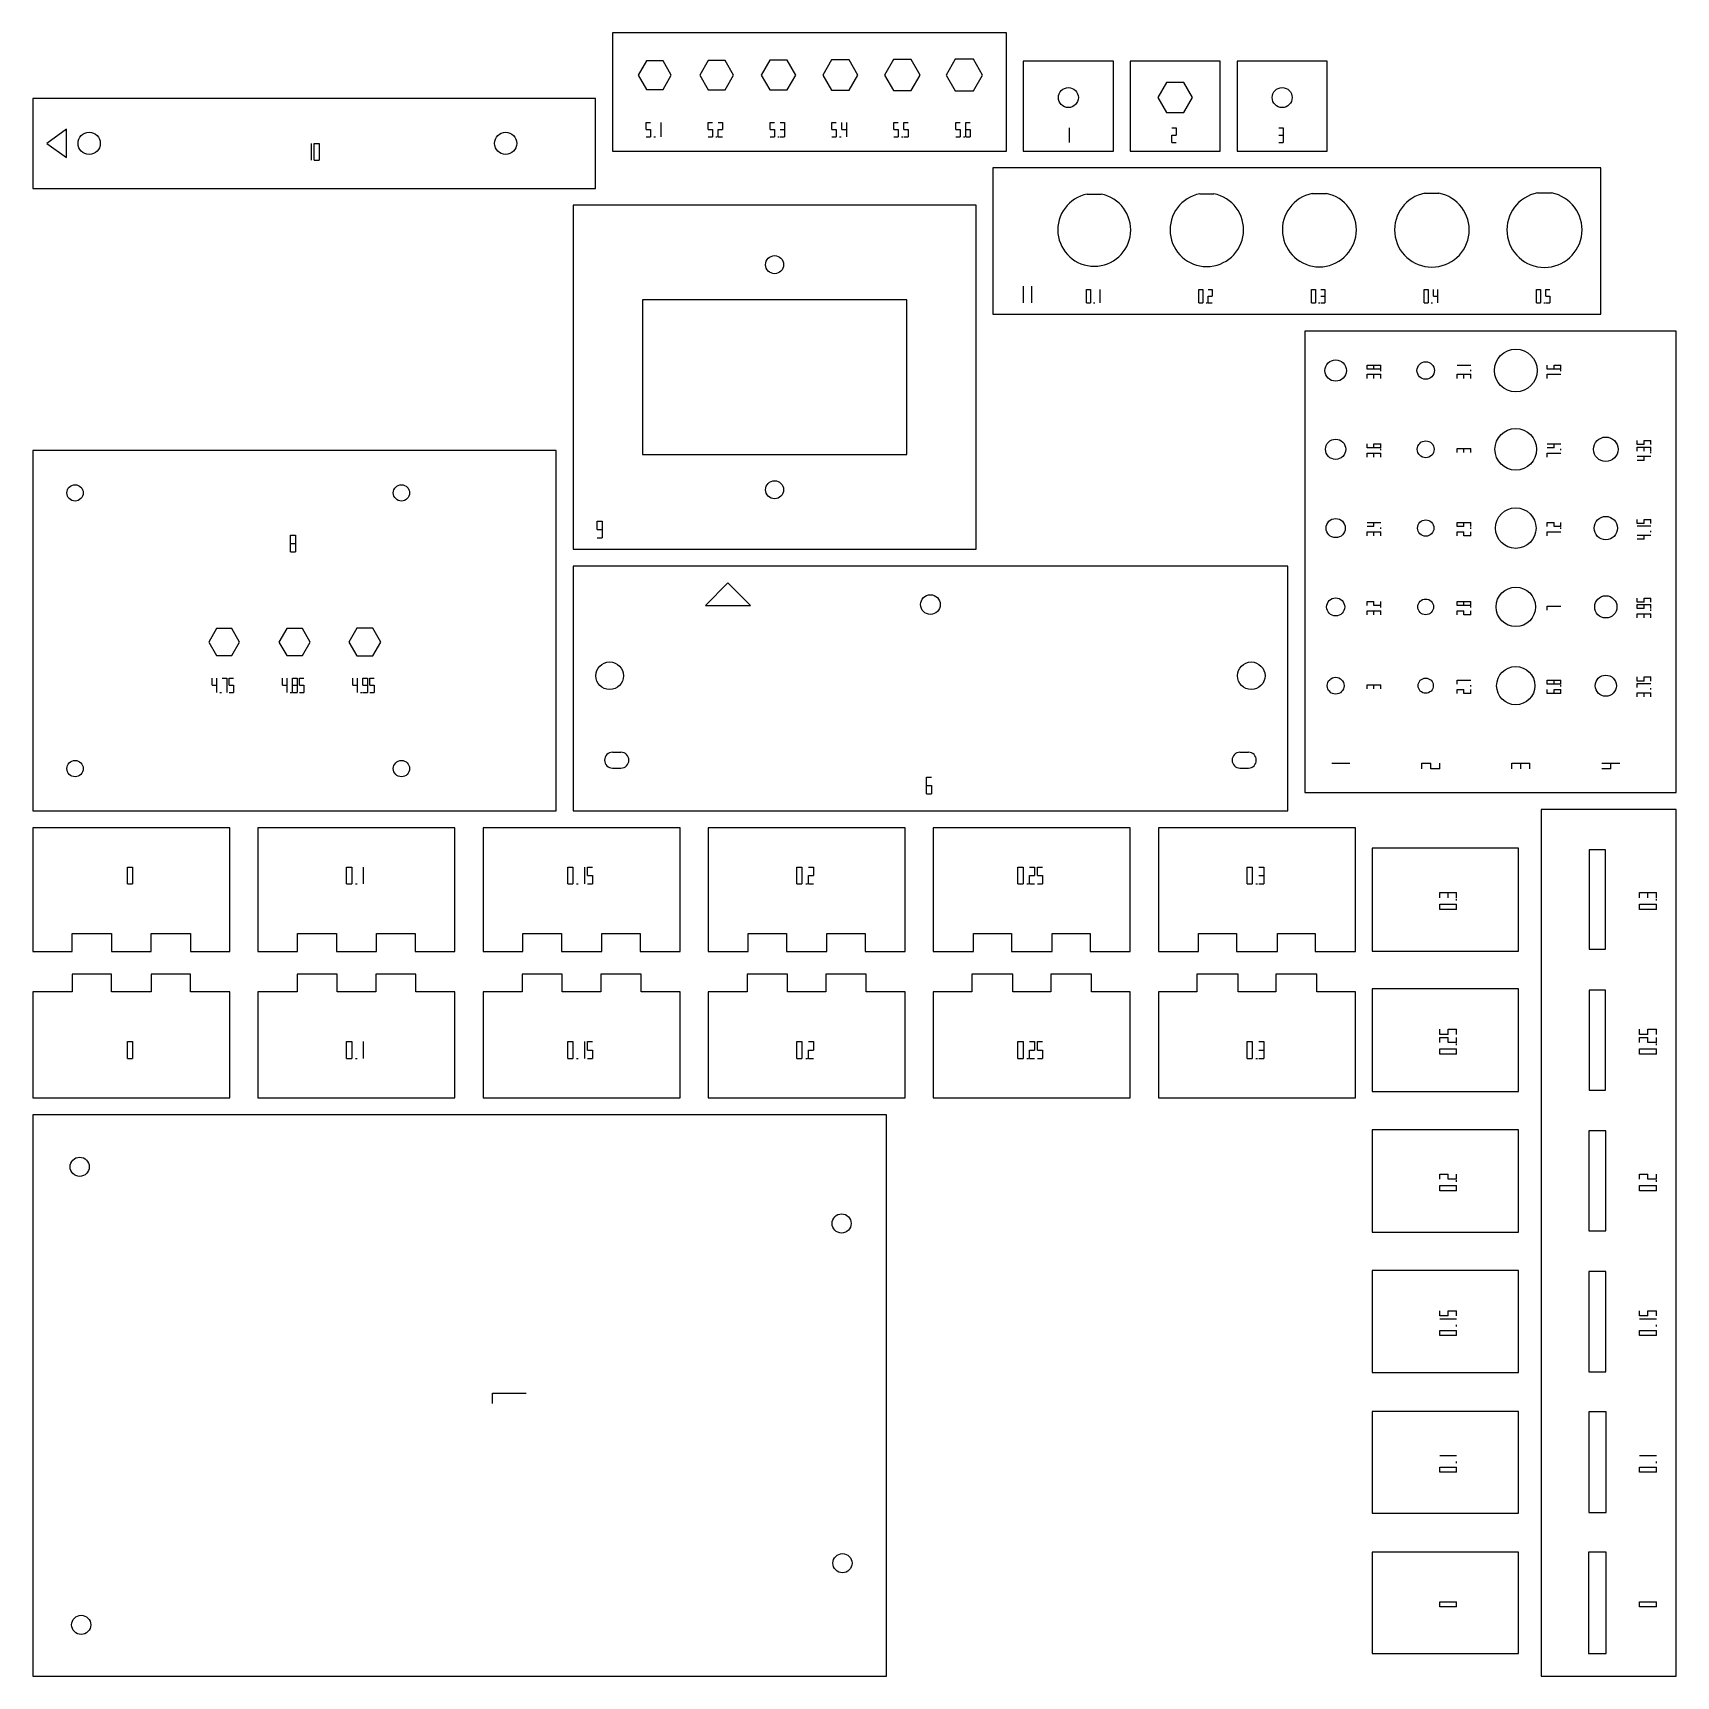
# Model space of a CAD drawing. Extents: x 0 to 292, y 0 to 292.
import ezdxf

# ---------------------------------------------------------------- set-up
doc = ezdxf.new("R2010")
doc.units = 0
doc.layers.add('CUT', color=1, linetype='CONTINUOUS')
doc.layers.add('SCORE', color=5, linetype='CONTINUOUS')

msp = doc.modelspace()

# ---------------------------------------------------------------- linework, layer by layer
at = {"layer": 'CUT'}
for p, q in [((173, 292), (103, 292)), ((103, 292), (103, 271)), ((173, 271), (173, 292)), ((109.0278, 287.05), (107.5555, 284.5)), ((111.9722, 287.05), (109.0278, 287.05)), ((113.4445, 284.5), (111.9722, 287.05)), ((119.9989, 287.1), (118.4978, 284.5)), ((123.0011, 287.1), (119.9989, 287.1)), ((124.5022, 284.5), (123.0011, 287.1)), ((130.97, 287.15), (129.44, 284.5)), ((134.03, 287.15), (130.97, 287.15)), ((135.56, 284.5), (134.03, 287.15)), ((141.9412, 287.2), (140.3823, 284.5)), ((145.0588, 287.2), (141.9412, 287.2)), ((146.6177, 284.5), (145.0588, 287.2)), ((152.9123, 287.25), (151.3246, 284.5)), ((156.0877, 287.25), (152.9123, 287.25)), ((157.6754, 284.5), (156.0877, 287.25)), ((163.8834, 287.3), (162.2668, 284.5)), ((167.1166, 287.3), (163.8834, 287.3)), ((168.7332, 284.5), (167.1166, 287.3)), ((192, 287), (176, 287)), ((176, 287), (176, 271)), ((192, 271), (192, 287)), ((211, 287), (195, 287)), ((195, 287), (195, 271)), ((211, 271), (211, 287)), ((230, 287), (214, 287)), ((214, 287), (214, 271)), ((230, 271), (230, 287)), ((107.5555, 284.5), (109.0278, 281.95)), ((111.9722, 281.95), (113.4445, 284.5)), ((118.4978, 284.5), (119.9989, 281.9)), ((123.0011, 281.9), (124.5022, 284.5)), ((129.44, 284.5), (130.97, 281.85)), ((134.03, 281.85), (135.56, 284.5)), ((140.3823, 284.5), (141.9412, 281.8)), ((145.0588, 281.8), (146.6177, 284.5)), ((151.3246, 284.5), (152.9123, 281.75)), ((156.0877, 281.75), (157.6754, 284.5)), ((162.2668, 284.5), (163.8834, 281.7)), ((167.1166, 281.7), (168.7332, 284.5)), ((100, 280.36), (0, 280.36)), ((0, 280.36), (0, 264.36)), ((100, 264.36), (100, 280.36)), ((109.0278, 281.95), (111.9722, 281.95)), ((119.9989, 281.9), (123.0011, 281.9)), ((130.97, 281.85), (134.03, 281.85)), ((141.9412, 281.8), (145.0588, 281.8)), ((152.9123, 281.75), (156.0877, 281.75)), ((163.8834, 281.7), (167.1166, 281.7)), ((201.4556, 283.175), (199.9112, 280.5)), ((199.9112, 280.5), (201.4556, 277.825)), ((204.5444, 283.175), (201.4556, 283.175)), ((206.0888, 280.5), (204.5444, 283.175)), ((204.5444, 277.825), (206.0888, 280.5)), ((201.4556, 277.825), (204.5444, 277.825)), ((6, 274.86), (2.5, 272.36)), ((6, 269.86), (6, 274.86)), ((2.5, 272.36), (6, 269.86)), ((103, 271), (173, 271)), ((176, 271), (192, 271)), ((195, 271), (211, 271)), ((214, 271), (230, 271)), ((278.6, 268), (170.6, 268)), ((170.6, 268), (170.6, 242)), ((278.6, 242), (278.6, 268)), ((0, 264.36), (100, 264.36)), ((187.3592, 263.355), (189.8408, 263.355)), ((207.3544, 263.405), (209.8456, 263.405)), ((227.3496, 263.455), (229.8504, 263.455)), ((247.3448, 263.505), (249.8552, 263.505)), ((267.34, 263.555), (269.86, 263.555)), ((167.6, 261.36), (96, 261.36)), ((96, 261.36), (96, 200.26)), ((167.6, 200.26), (167.6, 261.36)), ((155.275, 244.535), (108.325, 244.535)), ((108.325, 244.535), (108.325, 217.085)), ((155.275, 217.085), (155.275, 244.535)), ((170.6, 242), (278.6, 242)), ((292, 239), (226, 239)), ((226, 239), (226, 157)), ((292, 157), (292, 239)), ((93, 217.76), (0, 217.76)), ((0, 217.76), (0, 153.76)), ((93, 153.76), (93, 217.76)), ((108.325, 217.085), (155.275, 217.085)), ((96, 200.26), (167.6, 200.26)), ((223, 197.26), (96, 197.26)), ((96, 197.26), (96, 153.76)), ((223, 153.76), (223, 197.26)), ((123.5, 194.26), (119.5, 190.26)), ((127.5, 190.26), (123.5, 194.26)), ((119.5, 190.26), (127.5, 190.26)), ((32.6288, 186.135), (31.2576, 183.76)), ((35.3712, 186.135), (32.6288, 186.135)), ((36.7424, 183.76), (35.3712, 186.135)), ((45.0999, 186.185), (43.6999, 183.76)), ((47.9001, 186.185), (45.0999, 186.185)), ((49.3001, 183.76), (47.9001, 186.185)), ((57.5711, 186.235), (56.1421, 183.76)), ((60.4289, 186.235), (57.5711, 186.235)), ((61.8579, 183.76), (60.4289, 186.235)), ((31.2576, 183.76), (32.6288, 181.385)), ((32.6288, 181.385), (35.3712, 181.385)), ((35.3712, 181.385), (36.7424, 183.76)), ((43.6999, 183.76), (45.0999, 181.335)), ((45.0999, 181.335), (47.9001, 181.335)), ((47.9001, 181.335), (49.3001, 183.76)), ((56.1421, 183.76), (57.5711, 181.285)), ((57.5711, 181.285), (60.4289, 181.285)), ((60.4289, 181.285), (61.8579, 183.76)), ((103, 164.16), (104.5, 164.16)), ((214.5, 164.16), (216, 164.16)), ((103, 161.36), (104.5, 161.36)), ((214.5, 161.36), (216, 161.36)), ((226, 157), (292, 157)), ((0, 153.76), (93, 153.76)), ((96, 153.76), (223, 153.76)), ((292, 154), (268, 154)), ((268, 154), (268, 0)), ((292, 0), (292, 154)), ((35, 150.76), (0, 150.76)), ((0, 150.76), (0, 128.76)), ((35, 128.76), (35, 150.76)), ((75, 150.76), (40, 150.76)), ((40, 150.76), (40, 128.76)), ((75, 128.76), (75, 150.76)), ((115, 150.76), (80, 150.76)), ((80, 150.76), (80, 128.76)), ((115, 128.76), (115, 150.76)), ((155, 150.76), (120, 150.76)), ((120, 150.76), (120, 128.76)), ((155, 128.76), (155, 150.76)), ((195, 150.76), (160, 150.76)), ((160, 150.76), (160, 128.76)), ((195, 128.76), (195, 150.76)), ((235, 150.76), (200, 150.76)), ((200, 150.76), (200, 128.76)), ((235, 128.76), (235, 150.76)), ((264, 147.15), (238, 147.15)), ((238, 147.15), (238, 128.85)), ((264, 128.85), (264, 147.15)), ((279.44, 146.85), (276.56, 146.85)), ((276.56, 146.85), (276.56, 129.15)), ((279.44, 129.15), (279.44, 146.85)), ((7, 128.76), (7, 131.94)), ((7, 131.94), (14, 131.94)), ((14, 131.94), (14, 128.76)), ((21, 128.76), (21, 131.94)), ((21, 131.94), (28, 131.94)), ((28, 131.94), (28, 128.76)), ((47.05, 128.76), (47.05, 131.94)), ((47.05, 131.94), (53.95, 131.94)), ((53.95, 131.94), (53.95, 128.76)), ((61.05, 128.76), (61.05, 131.94)), ((61.05, 131.94), (67.95, 131.94)), ((67.95, 131.94), (67.95, 128.76)), ((87.075, 128.76), (87.075, 131.94)), ((87.075, 131.94), (93.925, 131.94)), ((93.925, 131.94), (93.925, 128.76)), ((101.075, 128.76), (101.075, 131.94)), ((101.075, 131.94), (107.925, 131.94)), ((107.925, 131.94), (107.925, 128.76)), ((127.1, 128.76), (127.1, 131.94)), ((127.1, 131.94), (133.9, 131.94)), ((133.9, 131.94), (133.9, 128.76)), ((141.1, 128.76), (141.1, 131.94)), ((141.1, 131.94), (147.9, 131.94)), ((147.9, 131.94), (147.9, 128.76)), ((167.125, 128.76), (167.125, 131.94)), ((167.125, 131.94), (173.875, 131.94)), ((173.875, 131.94), (173.875, 128.76)), ((181.125, 128.76), (181.125, 131.94)), ((181.125, 131.94), (187.875, 131.94)), ((187.875, 131.94), (187.875, 128.76)), ((207.15, 128.76), (207.15, 131.94)), ((207.15, 131.94), (213.85, 131.94)), ((213.85, 131.94), (213.85, 128.76)), ((221.15, 128.76), (221.15, 131.94)), ((221.15, 131.94), (227.85, 131.94)), ((227.85, 131.94), (227.85, 128.76)), ((0, 128.76), (7, 128.76)), ((14, 128.76), (21, 128.76)), ((28, 128.76), (35, 128.76)), ((40, 128.76), (47.05, 128.76)), ((53.95, 128.76), (61.05, 128.76)), ((67.95, 128.76), (75, 128.76)), ((80, 128.76), (87.075, 128.76)), ((93.925, 128.76), (101.075, 128.76)), ((107.925, 128.76), (115, 128.76)), ((120, 128.76), (127.1, 128.76)), ((133.9, 128.76), (141.1, 128.76)), ((147.9, 128.76), (155, 128.76)), ((160, 128.76), (167.125, 128.76)), ((173.875, 128.76), (181.125, 128.76)), ((187.875, 128.76), (195, 128.76)), ((200, 128.76), (207.15, 128.76)), ((213.85, 128.76), (221.15, 128.76)), ((227.85, 128.76), (235, 128.76)), ((238, 128.85), (264, 128.85)), ((276.56, 129.15), (279.44, 129.15)), ((14, 124.76), (7, 124.76)), ((7, 124.76), (7, 121.58)), ((14, 121.58), (14, 124.76)), ((28, 124.76), (21, 124.76)), ((21, 124.76), (21, 121.58)), ((28, 121.58), (28, 124.76)), ((54.05, 124.76), (46.95, 124.76)), ((46.95, 124.76), (46.95, 121.58)), ((54.05, 121.58), (54.05, 124.76)), ((68.05, 124.76), (60.95, 124.76)), ((60.95, 124.76), (60.95, 121.58)), ((68.05, 121.58), (68.05, 124.76)), ((94.075, 124.76), (86.925, 124.76)), ((86.925, 124.76), (86.925, 121.58)), ((94.075, 121.58), (94.075, 124.76)), ((108.075, 124.76), (100.925, 124.76)), ((100.925, 124.76), (100.925, 121.58)), ((108.075, 121.58), (108.075, 124.76)), ((134.1, 124.76), (126.9, 124.76)), ((126.9, 124.76), (126.9, 121.58)), ((134.1, 121.58), (134.1, 124.76)), ((148.1, 124.76), (140.9, 124.76)), ((140.9, 124.76), (140.9, 121.58)), ((148.1, 121.58), (148.1, 124.76)), ((174.125, 124.76), (166.875, 124.76)), ((166.875, 124.76), (166.875, 121.58)), ((174.125, 121.58), (174.125, 124.76)), ((188.125, 124.76), (180.875, 124.76)), ((180.875, 124.76), (180.875, 121.58)), ((188.125, 121.58), (188.125, 124.76)), ((214.15, 124.76), (206.85, 124.76)), ((206.85, 124.76), (206.85, 121.58)), ((214.15, 121.58), (214.15, 124.76)), ((228.15, 124.76), (220.85, 124.76)), ((220.85, 124.76), (220.85, 121.58)), ((228.15, 121.58), (228.15, 124.76)), ((7, 121.58), (0, 121.58)), ((0, 121.58), (0, 102.76)), ((21, 121.58), (14, 121.58)), ((35, 121.58), (28, 121.58)), ((35, 102.76), (35, 121.58)), ((46.95, 121.58), (40, 121.58)), ((40, 121.58), (40, 102.76)), ((60.95, 121.58), (54.05, 121.58)), ((75, 121.58), (68.05, 121.58)), ((75, 102.76), (75, 121.58)), ((86.925, 121.58), (80, 121.58)), ((80, 121.58), (80, 102.76)), ((100.925, 121.58), (94.075, 121.58)), ((115, 121.58), (108.075, 121.58)), ((115, 102.76), (115, 121.58)), ((126.9, 121.58), (120, 121.58)), ((120, 121.58), (120, 102.76)), ((140.9, 121.58), (134.1, 121.58)), ((155, 121.58), (148.1, 121.58)), ((155, 102.76), (155, 121.58)), ((166.875, 121.58), (160, 121.58)), ((160, 121.58), (160, 102.76)), ((180.875, 121.58), (174.125, 121.58)), ((195, 121.58), (188.125, 121.58)), ((195, 102.76), (195, 121.58)), ((206.85, 121.58), (200, 121.58)), ((200, 121.58), (200, 102.76)), ((220.85, 121.58), (214.15, 121.58)), ((235, 121.58), (228.15, 121.58)), ((235, 102.76), (235, 121.58)), ((264, 122.125), (238, 122.125)), ((238, 122.125), (238, 103.875)), ((264, 103.875), (264, 122.125)), ((279.465, 121.875), (276.535, 121.875)), ((276.535, 121.875), (276.535, 104.125)), ((279.465, 104.125), (279.465, 121.875)), ((0, 102.76), (35, 102.76)), ((40, 102.76), (75, 102.76)), ((80, 102.76), (115, 102.76)), ((120, 102.76), (155, 102.76)), ((160, 102.76), (195, 102.76)), ((200, 102.76), (235, 102.76)), ((238, 103.875), (264, 103.875)), ((276.535, 104.125), (279.465, 104.125)), ((151.67, 99.76), (0, 99.76)), ((0, 99.76), (0, 0)), ((151.67, 0), (151.67, 99.76)), ((264, 97.1), (238, 97.1)), ((238, 97.1), (238, 78.9)), ((264, 78.9), (264, 97.1)), ((279.49, 96.9), (276.51, 96.9)), ((276.51, 96.9), (276.51, 79.1)), ((279.49, 79.1), (279.49, 96.9)), ((238, 78.9), (264, 78.9)), ((276.51, 79.1), (279.49, 79.1)), ((264, 72.075), (238, 72.075)), ((238, 72.075), (238, 53.925)), ((264, 53.925), (264, 72.075)), ((279.515, 71.925), (276.485, 71.925)), ((276.485, 71.925), (276.485, 54.075)), ((279.515, 54.075), (279.515, 71.925)), ((238, 53.925), (264, 53.925)), ((276.485, 54.075), (279.515, 54.075)), ((264, 47.05), (238, 47.05)), ((238, 47.05), (238, 28.95)), ((264, 28.95), (264, 47.05)), ((279.54, 46.95), (276.46, 46.95)), ((276.46, 46.95), (276.46, 29.05)), ((279.54, 29.05), (279.54, 46.95)), ((238, 28.95), (264, 28.95)), ((276.46, 29.05), (279.54, 29.05)), ((264, 22), (238, 22)), ((238, 22), (238, 4)), ((264, 4), (264, 22)), ((279.59, 22), (276.41, 22)), ((276.41, 22), (276.41, 4)), ((279.59, 4), (279.59, 22)), ((238, 4), (264, 4)), ((276.41, 4), (279.59, 4)), ((0, 0), (151.67, 0)), ((268, 0), (292, 0))]:
    msp.add_line(p, q, dxfattribs=at)
for centre, radius in [((184, 280.5), 1.775), ((222, 280.5), 1.775), ((10, 272.36), 1.975), ((84, 272.36), 1.975), ((131.8, 250.81), 1.6), ((231.5, 232), 1.9), ((263.5, 232), 3.8), ((247.5, 232), 1.55), ((231.5, 218), 1.8), ((247.5, 218), 1.5), ((263.5, 218), 3.7), ((279.5, 218), 2.175), ((7.5, 210.26), 1.45), ((65.5, 210.26), 1.45), ((131.8, 210.81), 1.6), ((263.5, 204), 3.6), ((231.5, 204), 1.7), ((247.5, 204), 1.45), ((279.5, 204), 2.075), ((263.5, 190), 3.5), ((159.5, 190.41), 1.75), ((231.5, 190), 1.6), ((247.5, 190), 1.4), ((279.5, 190), 1.975), ((102.5, 177.76), 2.45), ((216.5, 177.76), 2.45), ((263.5, 176), 3.4), ((231.5, 176), 1.5), ((247.5, 176), 1.35), ((279.5, 176), 1.875), ((7.5, 161.26), 1.45), ((65.5, 161.26), 1.45), ((8.32, 90.51), 1.7), ((143.71, 80.44), 1.7), ((143.86, 20.07), 1.7), ((8.59, 9.11), 1.7)]:
    msp.add_circle(centre, radius, dxfattribs=at)
for centre, radius, start, end in [((188.6, 257), 6.475, 101.0479, 78.9521), ((208.6, 257), 6.525, 101.0054, 78.9946), ((228.6, 257), 6.575, 100.9633, 79.0367), ((248.6, 257), 6.625, 100.9218, 79.0782), ((268.6, 257), 6.675, 100.8807, 79.1193), ((103, 162.76), 1.4, 90, 270), ((104.5, 162.76), 1.4, 270, 90), ((214.5, 162.76), 1.4, 90, 270), ((216, 162.76), 1.4, 270, 90)]:
    msp.add_arc(centre, radius, start, end, dxfattribs=at)
at = {"layer": 'SCORE'}
for p, q in [((108.9871, 276.1), (109.7671, 276.1)), ((108.9871, 274.8), (108.9871, 276.1)), ((108.9871, 274.8), (109.7671, 274.8)), ((109.7671, 274.8), (109.7671, 273.5)), ((111.5579, 276.1), (111.5579, 274.8)), ((111.5579, 274.8), (111.5579, 273.5)), ((119.9871, 276.1), (120.7671, 276.1)), ((119.9871, 274.8), (119.9871, 276.1)), ((119.9871, 274.8), (120.7671, 274.8)), ((120.7671, 274.8), (120.7671, 273.5)), ((121.7779, 276.1), (122.5579, 276.1)), ((121.7779, 274.8), (122.5579, 274.8)), ((121.7779, 273.5), (121.7779, 274.8)), ((122.5579, 276.1), (122.5579, 274.8)), ((130.9871, 276.1), (131.7671, 276.1)), ((130.9871, 274.8), (130.9871, 276.1)), ((130.9871, 274.8), (131.7671, 274.8)), ((131.7671, 274.8), (131.7671, 273.5)), ((132.7779, 276.1), (133.5579, 276.1)), ((132.7779, 274.8), (133.5579, 274.8)), ((133.5579, 276.1), (133.5579, 274.8)), ((133.5579, 274.8), (133.5579, 273.5)), ((141.9871, 276.1), (142.7671, 276.1)), ((141.9871, 274.8), (141.9871, 276.1)), ((141.9871, 274.8), (142.7671, 274.8)), ((142.7671, 274.8), (142.7671, 273.5)), ((143.7779, 274.8), (143.7779, 276.1)), ((143.7779, 274.8), (144.5579, 274.8)), ((144.5579, 276.1), (144.5579, 274.8)), ((144.5579, 274.8), (144.5579, 273.5)), ((152.9871, 276.1), (153.7671, 276.1)), ((152.9871, 274.8), (152.9871, 276.1)), ((152.9871, 274.8), (153.7671, 274.8)), ((153.7671, 274.8), (153.7671, 273.5)), ((154.7779, 276.1), (155.5579, 276.1)), ((154.7779, 274.8), (154.7779, 276.1)), ((154.7779, 274.8), (155.5579, 274.8)), ((155.5579, 274.8), (155.5579, 273.5)), ((163.9871, 276.1), (164.7671, 276.1)), ((163.9871, 274.8), (163.9871, 276.1)), ((163.9871, 274.8), (164.7671, 274.8)), ((164.7671, 274.8), (164.7671, 273.5)), ((165.7779, 276.1), (166.5579, 276.1)), ((165.7779, 274.8), (165.7779, 276.1)), ((165.7779, 274.8), (166.5579, 274.8)), ((165.7779, 273.5), (165.7779, 274.8)), ((166.5579, 274.8), (166.5579, 273.5)), ((184.1625, 275.1), (184.1625, 273.8)), ((202.3825, 275.1), (203.1625, 275.1)), ((203.1625, 275.1), (203.1625, 273.8)), ((221.3825, 275.1), (222.1625, 275.1)), ((222.1625, 275.1), (222.1625, 273.8)), ((49.475, 272.36), (49.475, 270.86)), ((50, 272.36), (50.9, 272.36)), ((50, 270.86), (50, 272.36)), ((50.9, 272.36), (50.9, 270.86)), ((108.9871, 273.5), (109.7671, 273.5)), ((110.3521, 273.5), (110.6121, 273.5)), ((119.9871, 273.5), (120.7671, 273.5)), ((121.3521, 273.5), (121.6121, 273.5)), ((121.7779, 273.5), (122.5579, 273.5)), ((130.9871, 273.5), (131.7671, 273.5)), ((132.3521, 273.5), (132.6121, 273.5)), ((132.7779, 273.5), (133.5579, 273.5)), ((141.9871, 273.5), (142.7671, 273.5)), ((143.3521, 273.5), (143.6121, 273.5)), ((152.9871, 273.5), (153.7671, 273.5)), ((154.3521, 273.5), (154.6121, 273.5)), ((154.7779, 273.5), (155.5579, 273.5)), ((163.9871, 273.5), (164.7671, 273.5)), ((165.3521, 273.5), (165.6121, 273.5)), ((165.7779, 273.5), (166.5579, 273.5)), ((184.1625, 273.8), (184.1625, 272.5)), ((202.3825, 273.8), (203.1625, 273.8)), ((202.3825, 272.5), (202.3825, 273.8)), ((202.3825, 272.5), (203.1625, 272.5)), ((221.3825, 273.8), (222.1625, 273.8)), ((221.3825, 272.5), (222.1625, 272.5)), ((222.1625, 273.8), (222.1625, 272.5)), ((49.475, 270.86), (49.475, 269.36)), ((50, 269.36), (50, 270.86)), ((50, 269.36), (50.9, 269.36)), ((50.9, 270.86), (50.9, 269.36)), ((176, 247), (176, 245.5)), ((176, 245.5), (176, 244)), ((177.425, 247), (177.425, 245.5)), ((177.425, 245.5), (177.425, 244)), ((187.2035, 246.4), (187.9235, 246.4)), ((187.2035, 245.2), (187.2035, 246.4)), ((187.9235, 246.4), (187.9235, 245.2)), ((189.5765, 246.4), (189.5765, 245.2)), ((207.2035, 246.4), (207.9235, 246.4)), ((207.2035, 245.2), (207.2035, 246.4)), ((207.9235, 246.4), (207.9235, 245.2)), ((208.8565, 246.4), (209.5765, 246.4)), ((209.5765, 246.4), (209.5765, 245.2)), ((227.2035, 246.4), (227.9235, 246.4)), ((227.2035, 245.2), (227.2035, 246.4)), ((227.9235, 246.4), (227.9235, 245.2)), ((228.8565, 246.4), (229.5765, 246.4)), ((229.5765, 246.4), (229.5765, 245.2)), ((247.2035, 246.4), (247.9235, 246.4)), ((247.2035, 245.2), (247.2035, 246.4)), ((247.9235, 246.4), (247.9235, 245.2)), ((248.8565, 245.2), (248.8565, 246.4)), ((249.5765, 246.4), (249.5765, 245.2)), ((267.2035, 246.4), (267.9235, 246.4)), ((267.2035, 245.2), (267.2035, 246.4)), ((267.9235, 246.4), (267.9235, 245.2)), ((268.8565, 246.4), (269.5765, 246.4)), ((268.8565, 245.2), (268.8565, 246.4)), ((187.2035, 244), (187.2035, 245.2)), ((187.2035, 244), (187.9235, 244)), ((187.9235, 245.2), (187.9235, 244)), ((188.4635, 244), (188.7035, 244)), ((189.5765, 245.2), (189.5765, 244)), ((207.2035, 244), (207.2035, 245.2)), ((207.2035, 244), (207.9235, 244)), ((207.9235, 245.2), (207.9235, 244)), ((208.4635, 244), (208.7035, 244)), ((208.8565, 245.2), (209.5765, 245.2)), ((208.8565, 244), (208.8565, 245.2)), ((208.8565, 244), (209.5765, 244)), ((227.2035, 244), (227.2035, 245.2)), ((227.2035, 244), (227.9235, 244)), ((227.9235, 245.2), (227.9235, 244)), ((228.4635, 244), (228.7035, 244)), ((228.8565, 245.2), (229.5765, 245.2)), ((228.8565, 244), (229.5765, 244)), ((229.5765, 245.2), (229.5765, 244)), ((247.2035, 244), (247.2035, 245.2)), ((247.2035, 244), (247.9235, 244)), ((247.9235, 245.2), (247.9235, 244)), ((248.4635, 244), (248.7035, 244)), ((248.8565, 245.2), (249.5765, 245.2)), ((249.5765, 245.2), (249.5765, 244)), ((267.2035, 244), (267.2035, 245.2)), ((267.2035, 244), (267.9235, 244)), ((267.9235, 245.2), (267.9235, 244)), ((268.4635, 244), (268.7035, 244)), ((268.8565, 245.2), (269.5765, 245.2)), ((268.8565, 244), (269.5765, 244)), ((269.5765, 245.2), (269.5765, 244)), ((237.1, 232.2565), (237.1, 232.9765)), ((237.1, 232.9765), (238.3, 232.9765)), ((238.3, 232.2565), (237.1, 232.2565)), ((237.1, 230.6035), (237.1, 231.3235)), ((237.1, 231.3235), (238.3, 231.3235)), ((238.3, 232.9765), (239.5, 232.9765)), ((238.3, 232.2565), (238.3, 232.9765)), ((239.5, 232.2565), (238.3, 232.2565)), ((238.3, 230.6035), (238.3, 231.3235)), ((238.3, 231.3235), (239.5, 231.3235)), ((239.5, 232.2565), (239.5, 232.9765)), ((239.5, 231.8635), (239.5, 232.1035)), ((239.5, 230.6035), (239.5, 231.3235)), ((253.1, 232.9765), (254.3, 232.9765)), ((253.1, 230.6035), (253.1, 231.3235)), ((253.1, 231.3235), (254.3, 231.3235)), ((254.3, 232.9765), (255.5, 232.9765)), ((254.3, 230.6035), (254.3, 231.3235)), ((254.3, 231.3235), (255.5, 231.3235)), ((255.5, 231.8635), (255.5, 232.1035)), ((255.5, 230.6035), (255.5, 231.3235)), ((269.1, 232.2565), (269.1, 232.9765)), ((270.3, 232.2565), (269.1, 232.2565)), ((269.1, 230.6035), (269.1, 231.3235)), ((269.1, 231.3235), (270.3, 231.3235)), ((270.3, 232.2565), (270.3, 232.9765)), ((270.3, 232.9765), (271.5, 232.9765)), ((271.5, 232.2565), (270.3, 232.2565)), ((270.3, 231.3235), (271.5, 231.3235)), ((271.5, 232.2565), (271.5, 232.9765)), ((271.5, 231.8635), (271.5, 232.1035)), ((285.1, 218.8265), (285.1, 219.5465)), ((286.3, 218.8265), (286.3, 219.5465)), ((286.3, 219.5465), (287.5, 219.5465)), ((287.5, 218.8265), (287.5, 219.5465)), ((237.1, 218.2565), (237.1, 218.9765)), ((238.3, 218.2565), (237.1, 218.2565)), ((237.1, 216.6035), (237.1, 217.3235)), ((237.1, 217.3235), (238.3, 217.3235)), ((238.3, 218.2565), (238.3, 218.9765)), ((238.3, 218.9765), (239.5, 218.9765)), ((239.5, 218.2565), (238.3, 218.2565)), ((238.3, 216.6035), (238.3, 217.3235)), ((238.3, 217.3235), (239.5, 217.3235)), ((239.5, 218.2565), (239.5, 218.9765)), ((239.5, 217.8635), (239.5, 218.1035)), ((239.5, 216.6035), (239.5, 217.3235)), ((253.1, 217.43), (253.1, 218.15)), ((253.1, 218.15), (254.3, 218.15)), ((254.3, 217.43), (254.3, 218.15)), ((254.3, 218.15), (255.5, 218.15)), ((255.5, 217.43), (255.5, 218.15)), ((269.1, 218.9765), (270.3, 218.9765)), ((270.3, 218.2565), (269.1, 218.2565)), ((269.1, 216.6035), (269.1, 217.3235)), ((269.1, 217.3235), (270.3, 217.3235)), ((270.3, 218.2565), (270.3, 218.9765)), ((270.3, 218.9765), (271.5, 218.9765)), ((270.3, 217.3235), (271.5, 217.3235)), ((271.5, 217.8635), (271.5, 218.1035)), ((286.3, 218.8265), (285.1, 218.8265)), ((285.1, 217.6865), (285.1, 218.4065)), ((285.1, 218.4065), (286.3, 218.4065)), ((285.1, 216.7535), (286.3, 216.7535)), ((286.3, 217.6865), (286.3, 218.4065)), ((286.3, 218.4065), (287.5, 218.4065)), ((286.3, 216.0335), (286.3, 216.7535)), ((286.3, 216.7535), (287.5, 216.7535)), ((287.5, 217.6865), (287.5, 218.4065)), ((287.5, 217.2935), (287.5, 217.5335)), ((286.3, 216.0335), (285.1, 216.0335)), ((100.2875, 205.26), (101.1875, 205.26)), ((100.2875, 203.76), (100.2875, 205.26)), ((101.1875, 205.26), (101.1875, 203.76)), ((237.1, 204.9765), (238.3, 204.9765)), ((238.3, 204.2565), (238.3, 204.9765)), ((238.3, 204.9765), (239.5, 204.9765)), ((253.1, 204.2565), (253.1, 204.9765)), ((253.1, 204.9765), (254.3, 204.9765)), ((254.3, 204.9765), (255.5, 204.9765)), ((254.3, 204.2565), (254.3, 204.9765)), ((255.5, 204.2565), (255.5, 204.9765)), ((269.1, 204.2565), (269.1, 204.9765)), ((269.1, 204.9765), (270.3, 204.9765)), ((270.3, 204.2565), (270.3, 204.9765)), ((271.5, 204.2565), (271.5, 204.9765)), ((285.1, 204.8265), (285.1, 205.5465)), ((286.3, 204.8265), (285.1, 204.8265)), ((285.1, 204.4065), (286.3, 204.4065)), ((286.3, 204.8265), (286.3, 205.5465)), ((286.3, 205.5465), (287.5, 205.5465)), ((286.3, 204.4065), (287.5, 204.4065)), ((287.5, 204.8265), (287.5, 205.5465)), ((45.7875, 202.76), (46.6875, 202.76)), ((45.7875, 201.26), (45.7875, 202.76)), ((46.6875, 202.76), (46.6875, 201.26)), ((100.2875, 203.76), (101.1875, 203.76)), ((100.2875, 202.26), (101.1875, 202.26)), ((101.1875, 203.76), (101.1875, 202.26)), ((238.3, 204.2565), (237.1, 204.2565)), ((237.1, 202.6035), (237.1, 203.3235)), ((237.1, 203.3235), (238.3, 203.3235)), ((238.3, 202.6035), (238.3, 203.3235)), ((238.3, 203.3235), (239.5, 203.3235)), ((239.5, 203.8635), (239.5, 204.1035)), ((239.5, 202.6035), (239.5, 203.3235)), ((254.3, 204.2565), (253.1, 204.2565)), ((253.1, 202.6035), (253.1, 203.3235)), ((253.1, 203.3235), (254.3, 203.3235)), ((254.3, 202.6035), (254.3, 203.3235)), ((255.5, 202.6035), (254.3, 202.6035)), ((255.5, 203.8635), (255.5, 204.1035)), ((255.5, 202.6035), (255.5, 203.3235)), ((269.1, 202.6035), (269.1, 203.3235)), ((269.1, 203.3235), (270.3, 203.3235)), ((271.5, 204.2565), (270.3, 204.2565)), ((270.3, 203.3235), (271.5, 203.3235)), ((271.5, 203.8635), (271.5, 204.1035)), ((285.1, 202.7535), (286.3, 202.7535)), ((286.3, 202.0335), (285.1, 202.0335)), ((286.3, 202.0335), (286.3, 202.7535)), ((286.3, 202.7535), (287.5, 202.7535)), ((287.5, 203.2935), (287.5, 203.5335)), ((45.7875, 199.76), (45.7875, 201.26)), ((45.7875, 201.26), (46.6875, 201.26)), ((45.7875, 199.76), (46.6875, 199.76)), ((46.6875, 201.26), (46.6875, 199.76)), ((237.1, 190.2565), (237.1, 190.9765)), ((237.1, 190.9765), (238.3, 190.9765)), ((238.3, 190.2565), (238.3, 190.9765)), ((239.5, 190.2565), (238.3, 190.2565)), ((239.5, 190.2565), (239.5, 190.9765)), ((239.5, 189.8635), (239.5, 190.1035)), ((253.1, 190.2565), (253.1, 190.9765)), ((253.1, 190.9765), (254.3, 190.9765)), ((254.3, 190.2565), (253.1, 190.2565)), ((254.3, 190.9765), (255.5, 190.9765)), ((254.3, 190.2565), (254.3, 190.9765)), ((255.5, 190.2565), (254.3, 190.2565)), ((255.5, 190.2565), (255.5, 190.9765)), ((255.5, 189.8635), (255.5, 190.1035)), ((269.1, 189.43), (269.1, 190.15)), ((269.1, 190.15), (270.3, 190.15)), ((270.3, 190.15), (271.5, 190.15)), ((285.1, 190.8265), (285.1, 191.5465)), ((286.3, 190.8265), (285.1, 190.8265)), ((285.1, 189.6865), (285.1, 190.4065)), ((285.1, 190.4065), (286.3, 190.4065)), ((286.3, 190.8265), (286.3, 191.5465)), ((286.3, 191.5465), (287.5, 191.5465)), ((286.3, 190.4065), (287.5, 190.4065)), ((286.3, 189.6865), (286.3, 190.4065)), ((287.5, 190.8265), (287.5, 191.5465)), ((287.5, 189.6865), (287.5, 190.4065)), ((237.1, 188.6035), (237.1, 189.3235)), ((237.1, 189.3235), (238.3, 189.3235)), ((238.3, 188.6035), (238.3, 189.3235)), ((238.3, 189.3235), (239.5, 189.3235)), ((239.5, 188.6035), (239.5, 189.3235)), ((253.1, 188.6035), (253.1, 189.3235)), ((253.1, 189.3235), (254.3, 189.3235)), ((254.3, 188.6035), (254.3, 189.3235)), ((255.5, 188.6035), (254.3, 188.6035)), ((255.5, 188.6035), (255.5, 189.3235)), ((286.3, 189.6865), (285.1, 189.6865)), ((285.1, 188.0335), (285.1, 188.7535)), ((285.1, 188.7535), (286.3, 188.7535)), ((286.3, 188.0335), (286.3, 188.7535)), ((286.3, 188.7535), (287.5, 188.7535)), ((287.5, 189.2935), (287.5, 189.5335)), ((287.5, 188.0335), (287.5, 188.7535)), ((31.8696, 176.06), (31.8696, 177.36)), ((31.8696, 176.06), (32.6496, 176.06)), ((32.6496, 177.36), (32.6496, 176.06)), ((32.6496, 176.06), (32.6496, 174.76)), ((33.6604, 177.36), (34.4404, 177.36)), ((34.4404, 177.36), (34.4404, 176.06)), ((34.4404, 176.06), (34.4404, 174.76)), ((34.8954, 177.36), (35.6754, 177.36)), ((34.8954, 176.06), (34.8954, 177.36)), ((34.8954, 176.06), (35.6754, 176.06)), ((35.6754, 176.06), (35.6754, 174.76)), ((44.3696, 176.06), (44.3696, 177.36)), ((44.3696, 176.06), (45.1496, 176.06)), ((45.1496, 177.36), (45.1496, 176.06)), ((45.1496, 176.06), (45.1496, 174.76)), ((46.1604, 177.36), (46.9404, 177.36)), ((46.1604, 176.06), (46.1604, 177.36)), ((46.1604, 174.76), (46.1604, 176.06)), ((46.1604, 176.06), (46.9404, 176.06)), ((46.9404, 177.36), (46.9404, 176.06)), ((46.9404, 176.06), (46.9404, 174.76)), ((47.3954, 177.36), (48.1754, 177.36)), ((47.3954, 176.06), (47.3954, 177.36)), ((47.3954, 176.06), (48.1754, 176.06)), ((48.1754, 176.06), (48.1754, 174.76)), ((56.8696, 176.06), (56.8696, 177.36)), ((56.8696, 176.06), (57.6496, 176.06)), ((57.6496, 177.36), (57.6496, 176.06)), ((57.6496, 176.06), (57.6496, 174.76)), ((58.6604, 177.36), (59.4404, 177.36)), ((58.6604, 176.06), (58.6604, 177.36)), ((58.6604, 176.06), (59.4404, 176.06)), ((59.4404, 177.36), (59.4404, 176.06)), ((59.4404, 176.06), (59.4404, 174.76)), ((59.8954, 177.36), (60.6754, 177.36)), ((59.8954, 176.06), (59.8954, 177.36)), ((59.8954, 176.06), (60.6754, 176.06)), ((60.6754, 176.06), (60.6754, 174.76)), ((237.1, 175.43), (237.1, 176.15)), ((237.1, 176.15), (238.3, 176.15)), ((238.3, 175.43), (238.3, 176.15)), ((238.3, 176.15), (239.5, 176.15)), ((239.5, 175.43), (239.5, 176.15)), ((253.1, 176.2565), (253.1, 176.9765)), ((253.1, 176.9765), (254.3, 176.9765)), ((253.1, 174.6035), (253.1, 175.3235)), ((253.1, 175.3235), (254.3, 175.3235)), ((254.3, 176.9765), (255.5, 176.9765)), ((254.3, 174.6035), (254.3, 175.3235)), ((255.5, 175.8635), (255.5, 176.1035)), ((255.5, 174.6035), (255.5, 175.3235)), ((269.1, 176.2565), (269.1, 176.9765)), ((269.1, 176.9765), (270.3, 176.9765)), ((270.3, 176.2565), (269.1, 176.2565)), ((269.1, 174.6035), (269.1, 175.3235)), ((270.3, 176.9765), (271.5, 176.9765)), ((270.3, 176.2565), (270.3, 176.9765)), ((271.5, 176.2565), (270.3, 176.2565)), ((270.3, 174.6035), (270.3, 175.3235)), ((270.3, 175.3235), (271.5, 175.3235)), ((271.5, 176.2565), (271.5, 176.9765)), ((271.5, 175.8635), (271.5, 176.1035)), ((271.5, 174.6035), (271.5, 175.3235)), ((285.1, 176.8265), (285.1, 177.5465)), ((286.3, 176.8265), (285.1, 176.8265)), ((285.1, 175.6865), (285.1, 176.4065)), ((285.1, 176.4065), (286.3, 176.4065)), ((286.3, 176.8265), (286.3, 177.5465)), ((286.3, 177.5465), (287.5, 177.5465)), ((286.3, 176.4065), (287.5, 176.4065)), ((287.5, 176.8265), (287.5, 177.5465)), ((287.5, 175.2935), (287.5, 175.5335)), ((33.2346, 174.76), (33.4946, 174.76)), ((34.8954, 174.76), (35.6754, 174.76)), ((45.7346, 174.76), (45.9946, 174.76)), ((46.1604, 174.76), (46.9404, 174.76)), ((47.3954, 174.76), (48.1754, 174.76)), ((58.2346, 174.76), (58.4946, 174.76)), ((58.6604, 174.76), (59.4404, 174.76)), ((59.8954, 174.76), (60.6754, 174.76)), ((255.5, 174.6035), (254.3, 174.6035)), ((270.3, 174.6035), (269.1, 174.6035)), ((271.5, 174.6035), (270.3, 174.6035)), ((285.1, 174.0335), (285.1, 174.7535)), ((285.1, 174.7535), (286.3, 174.7535)), ((286.3, 174.0335), (286.3, 174.7535)), ((286.3, 174.7535), (287.5, 174.7535)), ((287.5, 174.0335), (287.5, 174.7535)), ((230.8, 162.2), (232.4, 162.2)), ((232.4, 162.2), (234, 162.2)), ((246.8, 161.24), (246.8, 162.2)), ((246.8, 162.2), (248.4, 162.2)), ((248.4, 161.24), (248.4, 162.2)), ((250, 161.24), (248.4, 161.24)), ((250, 161.24), (250, 162.2)), ((262.8, 161.24), (262.8, 162.2)), ((262.8, 162.2), (264.4, 162.2)), ((264.4, 161.24), (264.4, 162.2)), ((264.4, 162.2), (266, 162.2)), ((266, 161.24), (266, 162.2)), ((278.8, 162.2), (280.4, 162.2)), ((280.4, 161.24), (278.8, 161.24)), ((280.4, 161.24), (280.4, 162.2)), ((280.4, 162.2), (282, 162.2)), ((158.7875, 159.76), (159.6875, 159.76)), ((158.7875, 158.26), (158.7875, 159.76)), ((158.7875, 158.26), (159.6875, 158.26)), ((158.7875, 156.76), (158.7875, 158.26)), ((159.6875, 158.26), (159.6875, 156.76)), ((158.7875, 156.76), (159.6875, 156.76)), ((16.7875, 143.76), (17.6875, 143.76)), ((16.7875, 142.26), (16.7875, 143.76)), ((17.6875, 143.76), (17.6875, 142.26)), ((55.7544, 143.76), (56.6544, 143.76)), ((55.7544, 142.26), (55.7544, 143.76)), ((56.6544, 143.76), (56.6544, 142.26)), ((58.7206, 143.76), (58.7206, 142.26)), ((95.0419, 143.76), (95.9419, 143.76)), ((95.0419, 142.26), (95.0419, 143.76)), ((95.9419, 143.76), (95.9419, 142.26)), ((98.0081, 143.76), (98.0081, 142.26)), ((98.5331, 143.76), (99.4331, 143.76)), ((98.5331, 142.26), (98.5331, 143.76)), ((135.7544, 143.76), (136.6544, 143.76)), ((135.7544, 142.26), (135.7544, 143.76)), ((136.6544, 143.76), (136.6544, 142.26)), ((137.8206, 143.76), (138.7206, 143.76)), ((138.7206, 143.76), (138.7206, 142.26)), ((175.0419, 143.76), (175.9419, 143.76)), ((175.0419, 142.26), (175.0419, 143.76)), ((175.9419, 143.76), (175.9419, 142.26)), ((177.1081, 143.76), (178.0081, 143.76)), ((178.0081, 143.76), (178.0081, 142.26)), ((178.5331, 143.76), (179.4331, 143.76)), ((178.5331, 142.26), (178.5331, 143.76)), ((215.7544, 143.76), (216.6544, 143.76)), ((215.7544, 142.26), (215.7544, 143.76)), ((216.6544, 143.76), (216.6544, 142.26)), ((217.8206, 143.76), (218.7206, 143.76)), ((218.7206, 143.76), (218.7206, 142.26)), ((16.7875, 140.76), (16.7875, 142.26)), ((16.7875, 140.76), (17.6875, 140.76)), ((17.6875, 142.26), (17.6875, 140.76)), ((55.7544, 140.76), (55.7544, 142.26)), ((55.7544, 140.76), (56.6544, 140.76)), ((56.6544, 142.26), (56.6544, 140.76)), ((57.3294, 140.76), (57.6294, 140.76)), ((58.7206, 142.26), (58.7206, 140.76)), ((95.0419, 140.76), (95.0419, 142.26)), ((95.0419, 140.76), (95.9419, 140.76)), ((95.9419, 142.26), (95.9419, 140.76)), ((96.6169, 140.76), (96.9169, 140.76)), ((98.0081, 142.26), (98.0081, 140.76)), ((98.5331, 142.26), (99.4331, 142.26)), ((98.5331, 140.76), (99.4331, 140.76)), ((99.4331, 142.26), (99.4331, 140.76)), ((135.7544, 140.76), (135.7544, 142.26)), ((135.7544, 140.76), (136.6544, 140.76)), ((136.6544, 142.26), (136.6544, 140.76)), ((137.3294, 140.76), (137.6294, 140.76)), ((137.8206, 142.26), (138.7206, 142.26)), ((137.8206, 140.76), (137.8206, 142.26)), ((137.8206, 140.76), (138.7206, 140.76)), ((175.0419, 140.76), (175.0419, 142.26)), ((175.0419, 140.76), (175.9419, 140.76)), ((175.9419, 142.26), (175.9419, 140.76)), ((176.6169, 140.76), (176.9169, 140.76)), ((177.1081, 142.26), (178.0081, 142.26)), ((177.1081, 140.76), (177.1081, 142.26)), ((177.1081, 140.76), (178.0081, 140.76)), ((178.5331, 142.26), (179.4331, 142.26)), ((178.5331, 140.76), (179.4331, 140.76)), ((179.4331, 142.26), (179.4331, 140.76)), ((215.7544, 140.76), (215.7544, 142.26)), ((215.7544, 140.76), (216.6544, 140.76)), ((216.6544, 142.26), (216.6544, 140.76)), ((217.3294, 140.76), (217.6294, 140.76)), ((217.8206, 142.26), (218.7206, 142.26)), ((217.8206, 140.76), (218.7206, 140.76)), ((218.7206, 142.26), (218.7206, 140.76)), ((250, 138.3206), (250, 139.2206)), ((250, 139.2206), (251.5, 139.2206)), ((251.5, 138.3206), (251.5, 139.2206)), ((251.5, 139.2206), (253, 139.2206)), ((253, 138.3206), (253, 139.2206)), ((253, 137.8294), (253, 138.1294)), ((285.5, 138.3206), (285.5, 139.2206)), ((285.5, 139.2206), (287, 139.2206)), ((287, 138.3206), (287, 139.2206)), ((287, 139.2206), (288.5, 139.2206)), ((288.5, 138.3206), (288.5, 139.2206)), ((288.5, 137.8294), (288.5, 138.1294)), ((250, 136.2544), (250, 137.1544)), ((250, 137.1544), (251.5, 137.1544)), ((251.5, 136.2544), (250, 136.2544)), ((251.5, 137.1544), (253, 137.1544)), ((253, 136.2544), (251.5, 136.2544)), ((253, 136.2544), (253, 137.1544)), ((285.5, 136.2544), (285.5, 137.1544)), ((285.5, 137.1544), (287, 137.1544)), ((287, 136.2544), (285.5, 136.2544)), ((287, 137.1544), (288.5, 137.1544)), ((288.5, 136.2544), (287, 136.2544)), ((288.5, 136.2544), (288.5, 137.1544)), ((250, 114.0331), (250, 114.9331)), ((251.5, 114.0331), (250, 114.0331)), ((251.5, 114.0331), (251.5, 114.9331)), ((251.5, 114.9331), (253, 114.9331)), ((253, 114.0331), (253, 114.9331)), ((285.5, 114.0331), (285.5, 114.9331)), ((287, 114.0331), (285.5, 114.0331)), ((287, 114.0331), (287, 114.9331)), ((287, 114.9331), (288.5, 114.9331)), ((288.5, 114.0331), (288.5, 114.9331)), ((16.7875, 112.76), (17.6875, 112.76)), ((16.7875, 111.26), (16.7875, 112.76)), ((16.7875, 109.76), (16.7875, 111.26)), ((17.6875, 112.76), (17.6875, 111.26)), ((17.6875, 111.26), (17.6875, 109.76)), ((55.7544, 112.76), (56.6544, 112.76)), ((55.7544, 111.26), (55.7544, 112.76)), ((55.7544, 109.76), (55.7544, 111.26)), ((56.6544, 112.76), (56.6544, 111.26)), ((56.6544, 111.26), (56.6544, 109.76)), ((58.7206, 112.76), (58.7206, 111.26)), ((58.7206, 111.26), (58.7206, 109.76)), ((95.0419, 112.76), (95.9419, 112.76)), ((95.0419, 111.26), (95.0419, 112.76)), ((95.0419, 109.76), (95.0419, 111.26)), ((95.9419, 112.76), (95.9419, 111.26)), ((95.9419, 111.26), (95.9419, 109.76)), ((98.0081, 112.76), (98.0081, 111.26)), ((98.0081, 111.26), (98.0081, 109.76)), ((98.5331, 112.76), (99.4331, 112.76)), ((98.5331, 111.26), (98.5331, 112.76)), ((98.5331, 111.26), (99.4331, 111.26)), ((99.4331, 111.26), (99.4331, 109.76)), ((135.7544, 112.76), (136.6544, 112.76)), ((135.7544, 111.26), (135.7544, 112.76)), ((135.7544, 109.76), (135.7544, 111.26)), ((136.6544, 112.76), (136.6544, 111.26)), ((136.6544, 111.26), (136.6544, 109.76)), ((137.8206, 112.76), (138.7206, 112.76)), ((137.8206, 111.26), (138.7206, 111.26)), ((137.8206, 109.76), (137.8206, 111.26)), ((138.7206, 112.76), (138.7206, 111.26)), ((175.0419, 112.76), (175.9419, 112.76)), ((175.0419, 111.26), (175.0419, 112.76)), ((175.0419, 109.76), (175.0419, 111.26)), ((175.9419, 112.76), (175.9419, 111.26)), ((175.9419, 111.26), (175.9419, 109.76)), ((177.1081, 112.76), (178.0081, 112.76)), ((177.1081, 111.26), (178.0081, 111.26)), ((177.1081, 109.76), (177.1081, 111.26)), ((178.0081, 112.76), (178.0081, 111.26)), ((178.5331, 112.76), (179.4331, 112.76)), ((178.5331, 111.26), (178.5331, 112.76)), ((178.5331, 111.26), (179.4331, 111.26)), ((179.4331, 111.26), (179.4331, 109.76)), ((215.7544, 112.76), (216.6544, 112.76)), ((215.7544, 111.26), (215.7544, 112.76)), ((215.7544, 109.76), (215.7544, 111.26)), ((216.6544, 112.76), (216.6544, 111.26)), ((216.6544, 111.26), (216.6544, 109.76)), ((217.8206, 112.76), (218.7206, 112.76)), ((217.8206, 111.26), (218.7206, 111.26)), ((218.7206, 112.76), (218.7206, 111.26)), ((218.7206, 111.26), (218.7206, 109.76)), ((250, 112.6081), (250, 113.5081)), ((250, 113.5081), (251.5, 113.5081)), ((250, 110.5419), (250, 111.4419)), ((250, 111.4419), (251.5, 111.4419)), ((251.5, 112.6081), (251.5, 113.5081)), ((253, 112.6081), (251.5, 112.6081)), ((251.5, 111.4419), (253, 111.4419)), ((253, 112.6081), (253, 113.5081)), ((253, 112.1169), (253, 112.4169)), ((253, 110.5419), (253, 111.4419)), ((285.5, 112.6081), (285.5, 113.5081)), ((285.5, 113.5081), (287, 113.5081)), ((285.5, 110.5419), (285.5, 111.4419)), ((285.5, 111.4419), (287, 111.4419)), ((287, 112.6081), (287, 113.5081)), ((288.5, 112.6081), (287, 112.6081)), ((287, 111.4419), (288.5, 111.4419)), ((288.5, 112.6081), (288.5, 113.5081)), ((288.5, 112.1169), (288.5, 112.4169)), ((288.5, 110.5419), (288.5, 111.4419)), ((16.7875, 109.76), (17.6875, 109.76)), ((55.7544, 109.76), (56.6544, 109.76)), ((57.3294, 109.76), (57.6294, 109.76)), ((95.0419, 109.76), (95.9419, 109.76)), ((96.6169, 109.76), (96.9169, 109.76)), ((98.5331, 109.76), (99.4331, 109.76)), ((135.7544, 109.76), (136.6544, 109.76)), ((137.3294, 109.76), (137.6294, 109.76)), ((137.8206, 109.76), (138.7206, 109.76)), ((175.0419, 109.76), (175.9419, 109.76)), ((176.6169, 109.76), (176.9169, 109.76)), ((177.1081, 109.76), (178.0081, 109.76)), ((178.5331, 109.76), (179.4331, 109.76)), ((215.7544, 109.76), (216.6544, 109.76)), ((217.3294, 109.76), (217.6294, 109.76)), ((217.8206, 109.76), (218.7206, 109.76)), ((251.5, 110.5419), (250, 110.5419)), ((253, 110.5419), (251.5, 110.5419)), ((287, 110.5419), (285.5, 110.5419)), ((288.5, 110.5419), (287, 110.5419)), ((250, 88.3206), (250, 89.2206)), ((250, 89.2206), (251.5, 89.2206)), ((251.5, 88.3206), (251.5, 89.2206)), ((253, 88.3206), (251.5, 88.3206)), ((253, 88.3206), (253, 89.2206)), ((253, 87.8294), (253, 88.1294)), ((285.5, 88.3206), (285.5, 89.2206)), ((285.5, 89.2206), (287, 89.2206)), ((287, 88.3206), (287, 89.2206)), ((288.5, 88.3206), (287, 88.3206)), ((288.5, 88.3206), (288.5, 89.2206)), ((288.5, 87.8294), (288.5, 88.1294)), ((250, 86.2544), (250, 87.1544)), ((250, 87.1544), (251.5, 87.1544)), ((251.5, 86.2544), (250, 86.2544)), ((251.5, 87.1544), (253, 87.1544)), ((253, 86.2544), (251.5, 86.2544)), ((253, 86.2544), (253, 87.1544)), ((285.5, 86.2544), (285.5, 87.1544)), ((285.5, 87.1544), (287, 87.1544)), ((287, 86.2544), (285.5, 86.2544)), ((287, 87.1544), (288.5, 87.1544)), ((288.5, 86.2544), (287, 86.2544)), ((288.5, 86.2544), (288.5, 87.1544)), ((250, 64.0331), (250, 64.9331)), ((251.5, 64.0331), (251.5, 64.9331)), ((251.5, 64.9331), (253, 64.9331)), ((253, 64.0331), (253, 64.9331)), ((285.5, 64.0331), (285.5, 64.9331)), ((287, 64.0331), (287, 64.9331)), ((287, 64.9331), (288.5, 64.9331)), ((288.5, 64.0331), (288.5, 64.9331)), ((251.5, 64.0331), (250, 64.0331)), ((250, 63.5081), (251.5, 63.5081)), ((250, 60.5419), (250, 61.4419)), ((250, 61.4419), (251.5, 61.4419)), ((251.5, 63.5081), (253, 63.5081)), ((251.5, 61.4419), (253, 61.4419)), ((253, 62.1169), (253, 62.4169)), ((253, 60.5419), (253, 61.4419)), ((287, 64.0331), (285.5, 64.0331)), ((285.5, 63.5081), (287, 63.5081)), ((285.5, 60.5419), (285.5, 61.4419)), ((285.5, 61.4419), (287, 61.4419)), ((287, 63.5081), (288.5, 63.5081)), ((287, 61.4419), (288.5, 61.4419)), ((288.5, 62.1169), (288.5, 62.4169)), ((288.5, 60.5419), (288.5, 61.4419)), ((251.5, 60.5419), (250, 60.5419)), ((253, 60.5419), (251.5, 60.5419)), ((287, 60.5419), (285.5, 60.5419)), ((288.5, 60.5419), (287, 60.5419)), ((81.67, 48.455), (81.67, 50.255)), ((81.67, 50.255), (84.67, 50.255)), ((84.67, 50.255), (87.67, 50.255)), ((250, 39.2206), (251.5, 39.2206)), ((251.5, 39.2206), (253, 39.2206)), ((253, 37.8294), (253, 38.1294)), ((285.5, 39.2206), (287, 39.2206)), ((287, 39.2206), (288.5, 39.2206)), ((288.5, 37.8294), (288.5, 38.1294)), ((250, 36.2544), (250, 37.1544)), ((250, 37.1544), (251.5, 37.1544)), ((251.5, 36.2544), (250, 36.2544)), ((251.5, 37.1544), (253, 37.1544)), ((253, 36.2544), (251.5, 36.2544)), ((253, 36.2544), (253, 37.1544)), ((285.5, 36.2544), (285.5, 37.1544)), ((285.5, 37.1544), (287, 37.1544)), ((287, 36.2544), (285.5, 36.2544)), ((287, 37.1544), (288.5, 37.1544)), ((288.5, 36.2544), (287, 36.2544)), ((288.5, 36.2544), (288.5, 37.1544)), ((250, 12.2875), (250, 13.1875)), ((250, 13.1875), (251.5, 13.1875)), ((251.5, 12.2875), (250, 12.2875)), ((251.5, 13.1875), (253, 13.1875)), ((253, 12.2875), (251.5, 12.2875)), ((253, 12.2875), (253, 13.1875)), ((285.5, 12.2875), (285.5, 13.1875)), ((285.5, 13.1875), (287, 13.1875)), ((287, 12.2875), (285.5, 12.2875)), ((287, 13.1875), (288.5, 13.1875)), ((288.5, 12.2875), (287, 12.2875)), ((288.5, 12.2875), (288.5, 13.1875))]:
    msp.add_line(p, q, dxfattribs=at)

doc.saveas('drawing.dxf')
